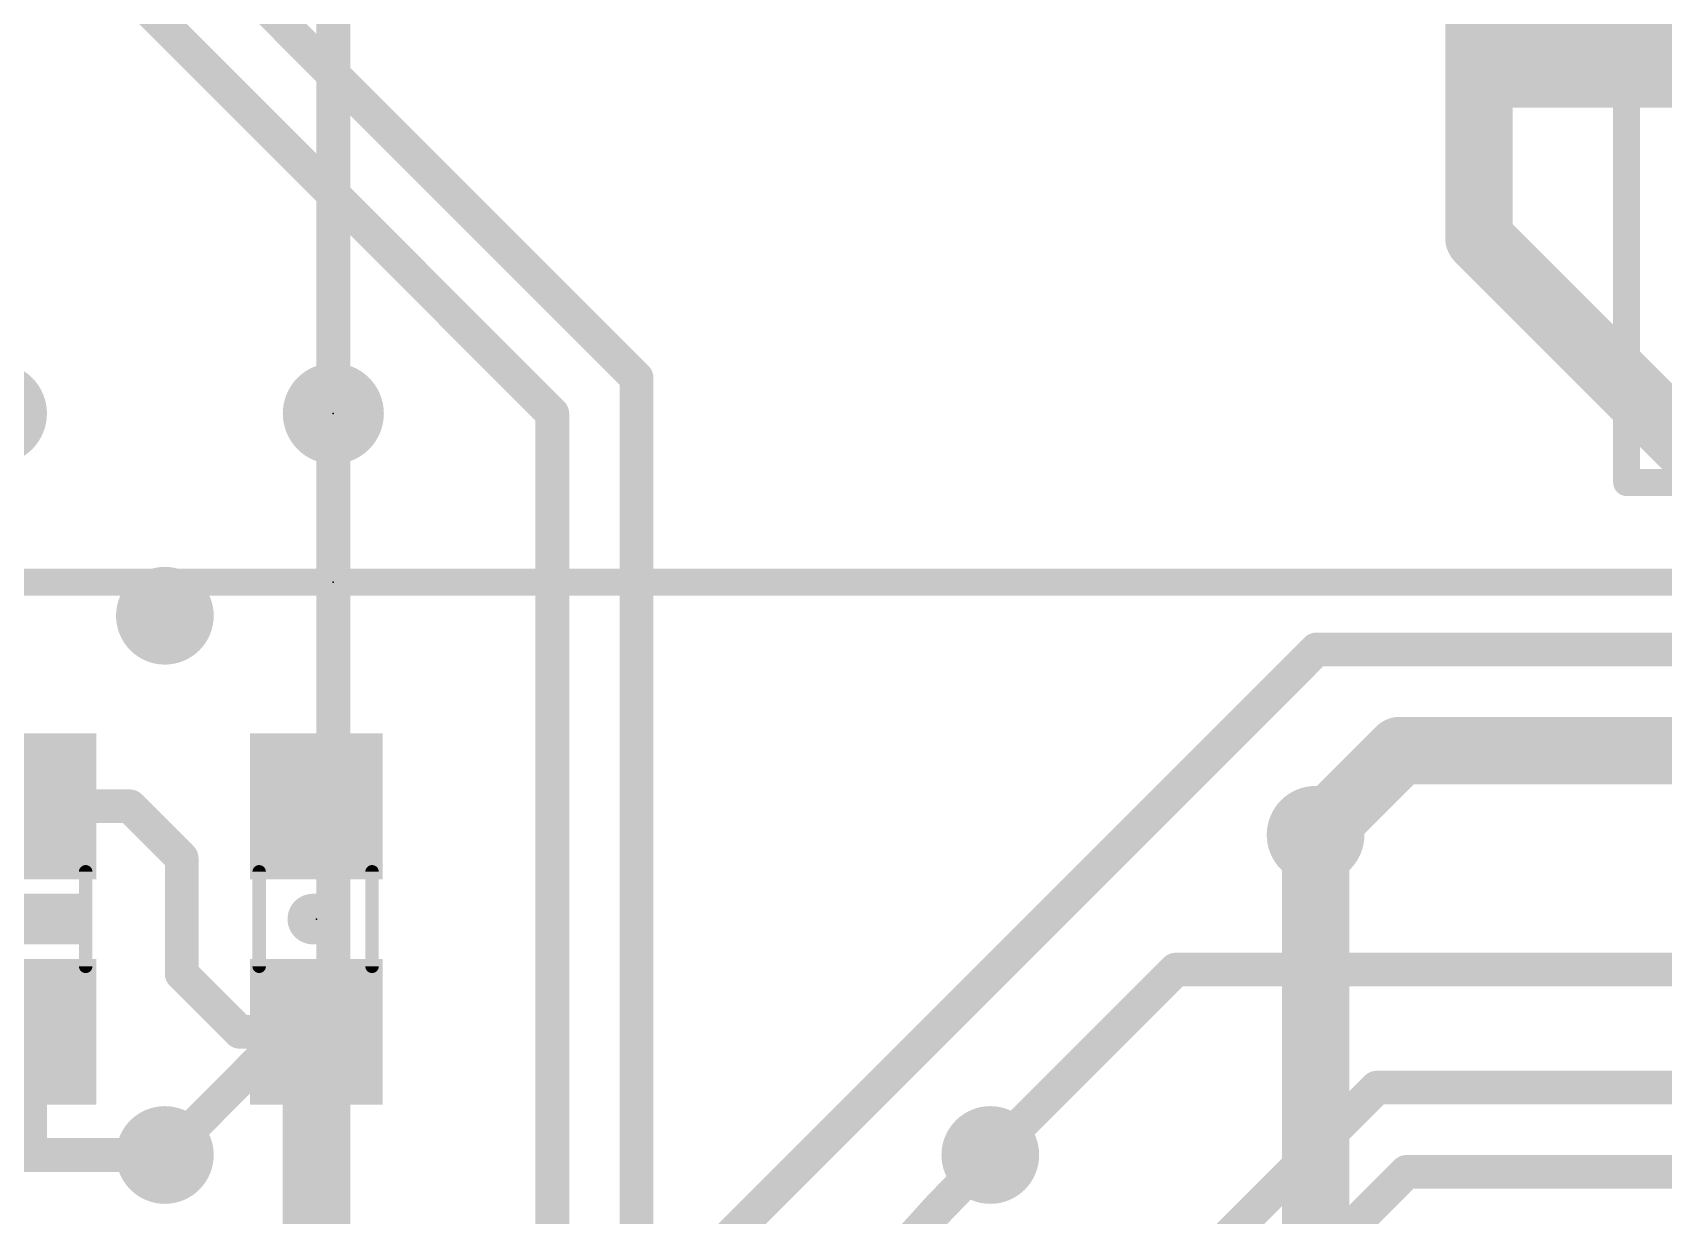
# Model space of a CAD drawing. Extents: x -12 to 110, y -16 to 66.
# Drawn here: x 51.07 to 63.37, y 18.09 to 27 of the extents above; entities that cross this region are included whole.
import ezdxf

# ---------------------------------------------------------------- set-up
doc = ezdxf.new("R2010")
doc.units = 0
for name, color, linetype in [('1', 12, 'CONTINUOUS'), ('16', 132, 'CONTINUOUS'), ('18', 110, 'CONTINUOUS'), ('21', 41, 'CONTINUOUS'), ('23', 53, 'CONTINUOUS'), ('24', 53, 'CONTINUOUS'), ('51', 53, 'CONTINUOUS')]:
    doc.layers.add(name, color=color, linetype=linetype)

# ---------------------------------------------------------------- blocks, each defined once
blk = doc.blocks.new('RECT')
blk.add_solid([(-0.5, -0.5), (0.5, -0.5), (-0.5, 0.5), (0.5, 0.5)])
blk = doc.blocks.new('PIE')
at = {"const_width": 0.5}
blk.add_lwpolyline([(0, -0.25, 1), (0, 0.25, 1), (0, -0.25)], format="xyb", dxfattribs=at)
blk = doc.blocks.new('ROUNDV')
at = {"const_width": 0.5}
blk.add_lwpolyline([(0, -0.25, 1), (0, 0.25, 1), (0, -0.25)], format="xyb", dxfattribs=at)

msp = doc.modelspace()

# ---------------------------------------------------------------- linework, layer by layer
at = {"layer": '1'}
for points, const_width in [([(51.45, 28.575), (55.626, 24.399)], 0.254), ([(50.8, 28.321), (54.991, 24.13)], 0.254), ([(55.626, 24.399), (55.626, 14.3735)], 0.254), ([(54.991, 24.13), (54.991, 14.4242)], 0.254), ([(60.7511, 22.352), (56.261, 17.8619)], 0.254), ([(66.548, 22.352), (60.7511, 22.352)], 0.254), ([(61.38, 21.59), (60.745, 20.955)], 0.508), ([(67.449, 21.59), (61.38, 21.59)], 0.508), ([(51.054, 21.17), (51.806, 21.17)], 0.254), ([(51.806, 21.17), (52.197, 20.779)], 0.254), ([(52.197, 20.779), (52.197, 19.9075)], 0.254), ([(59.69, 19.939), (58.293, 18.542)], 0.254), ([(67.476, 19.939), (59.69, 19.939)], 0.254), ([(52.197, 19.9075), (52.6345, 19.47)], 0.254), ([(53.213, 17.145), (53.213, 19.47)], 0.508), ([(51.054, 18.7452), (51.054, 19.47)], 0.254), ([(51.054, 19.47), (51.054, 18.542)], 0.254), ([(52.6345, 19.47), (53.213, 19.47)], 0.254), ([(61.2067, 19.05), (57.912, 15.7553)], 0.254), ([(74.422, 19.05), (61.2067, 19.05)], 0.254), ([(50.8469, 18.542), (51.054, 18.542)], 0.254), ([(51.054, 18.542), (52.07, 18.542)], 0.254), ([(58.547, 15.5313), (61.4307, 18.415)], 0.254), ([(61.4307, 18.415), (74.93, 18.415)], 0.254)]:
    msp.add_lwpolyline(points, dxfattribs=dict(at, const_width=const_width))
for points, const_width in [([(55.6895, 24.399, 1), (55.5625, 24.399)], 0.127), ([(55.5811, 24.3541, 1), (55.6709, 24.4439)], 0.127), ([(55.0545, 24.13, 1), (54.9275, 24.13)], 0.127), ([(54.9461, 24.0851, 1), (55.0359, 24.1749)], 0.127), ([(60.7511, 22.4155, 1), (60.7511, 22.2885)], 0.127), ([(60.796, 22.3071, 1), (60.7062, 22.3969)], 0.127), ([(61.38, 21.717, 1), (61.38, 21.463)], 0.254), ([(61.4698, 21.5002, 1), (61.2902, 21.6798)], 0.254), ([(51.054, 21.2335, 1), (51.054, 21.1065)], 0.127), ([(51.8509, 21.2149, 1), (51.7611, 21.1251)], 0.127), ([(51.806, 21.1065, 1), (51.806, 21.2335)], 0.127), ([(60.6552, 21.0448, 1), (60.8348, 20.8652)], 0.254), ([(52.2605, 20.779, 1), (52.1335, 20.779)], 0.127), ([(52.1521, 20.7341, 1), (52.2419, 20.8239)], 0.127), ([(59.69, 20.0025, 1), (59.69, 19.8755)], 0.127), ([(59.7349, 19.8941, 1), (59.6451, 19.9839)], 0.127), ([(52.2419, 19.9524, 1), (52.1521, 19.8626)], 0.127), ([(52.1335, 19.9075, 1), (52.2605, 19.9075)], 0.127), ([(53.34, 19.47, 1), (53.086, 19.47)], 0.254), ([(51.1175, 19.47, 1), (50.9905, 19.47)], 0.127), ([(51.1175, 19.47, 1), (50.9905, 19.47)], 0.127), ([(52.6345, 19.5335, 1), (52.6345, 19.4065)], 0.127), ([(52.5896, 19.4251, 1), (52.6794, 19.5149)], 0.127), ([(53.213, 19.4065, 1), (53.213, 19.5335)], 0.127), ([(61.2067, 19.1135, 1), (61.2067, 18.9865)], 0.127), ([(61.2516, 19.0051, 1), (61.1618, 19.0949)], 0.127), ([(50.9905, 18.7452, 1), (51.1175, 18.7452)], 0.127), ([(51.054, 18.6055, 1), (51.054, 18.4785)], 0.127), ([(50.9905, 18.542, 1), (51.1175, 18.542)], 0.127), ([(51.054, 18.4785, 1), (51.054, 18.6055)], 0.127), ([(52.07, 18.4785, 1), (52.07, 18.6055)], 0.127), ([(58.2481, 18.5869, 1), (58.3379, 18.4971)], 0.127), ([(61.4307, 18.4785, 1), (61.4307, 18.3515)], 0.127), ([(61.4756, 18.3701, 1), (61.3858, 18.4599)], 0.127)]:
    msp.add_lwpolyline(points, format="xyb", dxfattribs=dict(at, const_width=const_width))
at = {"layer": '16'}
for points, const_width in [([(61.976, 25.4536), (61.976, 36.703)], 0.508), ([(53.34, 31.75), (53.34, 24.13)], 0.254), ([(61.976, 25.4536), (70.231, 17.1986)], 0.508), ([(53.34, 24.13), (53.34, 19.812)], 0.254), ([(60.745, 20.955), (60.745, 15.621)], 0.508), ([(53.34, 19.812), (52.07, 18.542)], 0.254)]:
    msp.add_lwpolyline(points, dxfattribs=dict(at, const_width=const_width))
for points, const_width in [([(62.0658, 25.5434, 1), (61.8862, 25.3638)], 0.254), ([(61.849, 25.4536, 1), (62.103, 25.4536)], 0.254), ([(53.4035, 24.13, 1), (53.2765, 24.13)], 0.127), ([(53.2765, 24.13, 1), (53.4035, 24.13)], 0.127), ([(60.872, 20.955, 1), (60.618, 20.955)], 0.254), ([(53.3849, 19.7671, 1), (53.2951, 19.8569)], 0.127), ([(53.2765, 19.812, 1), (53.4035, 19.812)], 0.127), ([(52.0251, 18.5869, 1), (52.1149, 18.4971)], 0.127), ([(58.293, 18.542, 0.0263), (57.15, 17.272)], 0.254), ([(58.3379, 18.4971, 1), (58.2481, 18.5869)], 0.127)]:
    msp.add_lwpolyline(points, format="xyb", dxfattribs=dict(at, const_width=const_width))
at = {"layer": '21'}
for points, const_width in [([(63.09, 23.61), (63.09, 24.16)], 0.2032), ([(63.09, 23.61), (65.59, 23.61)], 0.2032), ([(41.09, 22.86), (65.59, 22.86)], 0.2032), ([(53.1851, 20.32), (53.2409, 20.32)], 0.381)]:
    msp.add_lwpolyline(points, dxfattribs=dict(at, const_width=const_width))
for points, const_width in [([(63.1408, 24.16, 1), (63.0392, 24.16)], 0.1016), ([(63.09, 23.6608, 1), (63.09, 23.5592)], 0.1016), ([(63.0392, 23.61, 1), (63.1408, 23.61)], 0.1016), ([(53.1851, 20.4153, 1), (53.1851, 20.2248)], 0.1905), ([(53.2409, 20.2248, 1), (53.2409, 20.4153)], 0.1905)]:
    msp.add_lwpolyline(points, format="xyb", dxfattribs=dict(at, const_width=const_width))
at = {"layer": '23'}
for p in [(53.34, 22.86), (53.213, 20.32)]:
    msp.add_point(p, dxfattribs=at)
at = {"layer": '24'}
msp.add_point((53.34, 24.13), dxfattribs=at)
at = {"layer": '51'}
for points, const_width in [([(63.09, 23.61), (63.09, 44.11)], 0.2032), ([(63.09, 23.61), (65.59, 23.61)], 0.2032), ([(51.473, 19.964), (51.473, 20.676)], 0.1016), ([(52.781, 19.964), (52.781, 20.676)], 0.1016), ([(53.632, 19.964), (53.632, 20.676)], 0.1016)]:
    msp.add_lwpolyline(points, dxfattribs=dict(at, const_width=const_width))
for points, const_width in [([(63.09, 23.6608, 1), (63.09, 23.5592)], 0.1016), ([(63.0392, 23.61, 1), (63.1408, 23.61)], 0.1016), ([(51.4984, 20.676, 1), (51.4476, 20.676)], 0.0508), ([(52.8064, 20.676, 1), (52.7556, 20.676)], 0.0508), ([(53.6574, 20.676, 1), (53.6066, 20.676)], 0.0508), ([(51.4476, 19.964, 1), (51.4984, 19.964)], 0.0508), ([(52.7556, 19.964, 1), (52.8064, 19.964)], 0.0508), ([(53.6066, 19.964, 1), (53.6574, 19.964)], 0.0508)]:
    msp.add_lwpolyline(points, format="xyb", dxfattribs=dict(at, const_width=const_width))

# ---------------------------------------------------------------- block references
at = {"layer": '1', "xscale": 0.85, "yscale": 1.7, "rotation": 90}
msp.add_blockref('RECT', (62.84, 26.86), dxfattribs=at)
at = {"layer": '1', "xscale": 1.1, "rotation": 90}
for p in [(51.054, 21.17), (53.213, 21.17), (51.054, 19.47), (53.213, 19.47)]:
    msp.add_blockref('RECT', p, dxfattribs=at)
at = {"layer": '16', "xscale": 0.762, "yscale": 0.762}
for p in [(50.8, 24.13), (53.34, 24.13)]:
    msp.add_blockref('PIE', p, dxfattribs=at)
at = {"layer": '18', "xscale": 0.7366, "yscale": 0.7366}
for p in [(52.07, 22.606), (52.07, 22.606), (60.745, 20.955), (60.745, 20.955), (52.07, 18.542), (52.07, 18.542), (58.293, 18.542), (58.293, 18.542)]:
    msp.add_blockref('ROUNDV', p, dxfattribs=at)
at = {"layer": '21', "xscale": 0.381, "yscale": 0.762, "rotation": 90}
msp.add_blockref('RECT', (51.054, 20.32), dxfattribs=at)
at = {"layer": '51', "xscale": 0.5001, "yscale": 0.95, "rotation": 90}
for p in [(51.0489, 20.9002), (53.2079, 20.9002), (51.0489, 19.7319), (53.2079, 19.7319)]:
    msp.add_blockref('RECT', p, dxfattribs=at)

doc.saveas('drawing.dxf')
